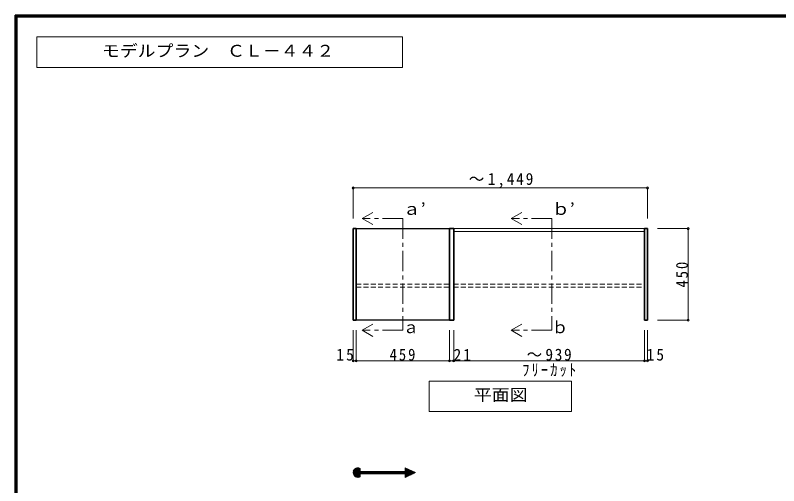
# Model space of a CAD drawing. Units: millimetres at full size, sheet at 1:20; details may follow other scales. Extents: x -3922 to 3878, y -2932 to 2722.
# Drawn here: x -3922 to -163, y 408 to 2722 of the extents above; entities that cross this region are included whole.
import ezdxf
from ezdxf.enums import TextEntityAlignment as Align

# ---------------------------------------------------------------- set-up
doc = ezdxf.new("R2010")
doc.units = ezdxf.units.MM
doc.header["$LTSCALE"] = 20
doc.header["$PDMODE"] = 32
doc.header["$PDSIZE"] = 10
doc.linetypes.add('CHAIN1', pattern=[8, 5, -1, 1, -1])
doc.linetypes.add('DASHED1', pattern=[1.8, 1.2, -0.6])
for name, color, linetype, lineweight in [('0-2', 2, 'Continuous', 35), ('0-3_固定棚', 3, 'Continuous', 25), ('0-6_パイプハンガー', 4, 'Continuous', 9), ('0-7_桟木・巾木', 2, 'Continuous', 35), ('0-A_文字', 7, 'Continuous', 18), ('0-B_寸法', 7, 'Continuous', 9), ('F-1_枠', 6, 'Continuous', 40)]:
    doc.layers.add(name, color=color, linetype=linetype, lineweight=lineweight)
doc.styles.add('ＭＳ ゴシック', font='')
doc.styles.get('ＭＳ ゴシック').set_extended_font_data('MS Gothic')

msp = doc.modelspace()

# ---------------------------------------------------------------- linework, layer by layer
at = {"layer": '0-2'}
for p, q in [((-2258.72, 1222.73), (-2258.72, 1672.73)), ((-2258.72, 1672.73), (-2243.72, 1672.73)), ((-2243.72, 1222.73), (-2243.72, 1672.73)), ((-1784.72, 1222.73), (-1784.72, 1672.73)), ((-1784.72, 1672.73), (-1763.72, 1672.73)), ((-1763.72, 1222.73), (-1763.72, 1672.73)), ((-824.72, 1222.73), (-824.72, 1672.73)), ((-824.72, 1672.73), (-809.72, 1672.73)), ((-809.72, 1222.73), (-809.72, 1672.73)), ((-2258.72, 1222.73), (-2243.72, 1222.73)), ((-1784.72, 1222.73), (-1763.72, 1222.73)), ((-824.72, 1222.73), (-809.72, 1222.73))]:
    msp.add_line(p, q, dxfattribs=at)
at = {"layer": '0-3_固定棚'}
for p, q in [((-2243.72, 1672.73), (-1784.72, 1672.73)), ((-1784.72, 1222.73), (-2243.72, 1222.73))]:
    msp.add_line(p, q, dxfattribs=at)
at = {"layer": '0-6_パイプハンガー', "linetype": 'DASHED1'}
for p, q in [((-2243.72, 1400.22), (-1784.72, 1400.22)), ((-1763.72, 1400.22), (-824.72, 1400.22)), ((-2243.72, 1385.24), (-1784.72, 1385.24)), ((-1763.72, 1385.24), (-824.72, 1385.24))]:
    msp.add_line(p, q, dxfattribs=at)
at = {"layer": '0-7_桟木・巾木', "color": 7, "lineweight": 18}
for p, q in [((-1763.72, 1672.73), (-824.72, 1672.73)), ((-1763.72, 1657.73), (-824.72, 1657.73))]:
    msp.add_line(p, q, dxfattribs=at)
at = {"layer": '0-A_文字'}
for p, q in [((-2214.22, 1722.73), (-2162.26, 1752.73)), ((-1480.21, 1722.73), (-1428.25, 1752.73)), ((-2214.22, 1722.73), (-2162.26, 1692.73)), ((-1480.21, 1722.73), (-1428.25, 1692.73)), ((-2214.22, 1172.73), (-2162.26, 1202.73)), ((-2214.22, 1172.73), (-2162.26, 1142.73)), ((-1480.21, 1172.73), (-1428.25, 1202.73)), ((-1480.21, 1172.73), (-1428.25, 1142.73)), ((-1184.22, 922.73), (-1184.22, 772.73)), ((-1884.22, 772.73), (-1184.22, 772.73)), ((-2258.72, 472.25), (-2234.76, 496.2)), ((-2258.57, 475.22), (-2237.73, 496.06)), ((-2258.53, 469.61), (-2232.12, 496.02)), ((-2258.1, 467.21), (-2229.72, 495.58)), ((-2257.92, 478.71), (-2241.22, 495.4)), ((-2257.47, 465.01), (-2227.52, 494.96)), ((-2256.67, 462.98), (-2225.49, 494.16)), ((-2256.16, 483.29), (-2245.8, 493.65)), ((-2255.73, 461.09), (-2223.61, 493.22)), ((-2254.65, 459.34), (-2223.3, 490.69)), ((-2012.54, 466.7), (-1989.31, 489.93)), ((-2009.71, 466.7), (-1987.38, 489.03)), ((-2002.82, 496.21), (-1952, 472.6)), ((-2002.82, 478.49), (-2002.82, 496.21)), ((-2002.82, 493.39), (-2000.89, 495.31)), ((-2002.82, 490.56), (-1998.96, 494.42)), ((-2002.82, 487.73), (-1997.03, 493.52)), ((-2002.82, 484.9), (-1995.1, 492.62)), ((-2002.82, 482.07), (-1993.17, 491.72)), ((-2002.82, 479.25), (-1991.24, 490.83)), ((-2253.45, 457.72), (-2223.3, 487.86)), ((-2252.12, 456.22), (-2223.3, 485.03)), ((-2250.67, 454.84), (-2223.3, 482.21)), ((-2249.1, 453.58), (-2223.3, 479.38)), ((-2247.41, 452.44), (-2221.36, 478.49)), ((-2245.59, 451.44), (-2218.53, 478.49)), ((-2243.62, 450.57), (-2215.7, 478.49)), ((-2241.5, 449.87), (-2212.87, 478.49)), ((-2239.2, 449.34), (-2223.3, 465.23)), ((-2236.67, 449.04), (-2223.3, 462.41)), ((-2233.86, 449.02), (-2223.3, 459.58)), ((-2230.64, 449.41), (-2223.3, 456.75)), ((-2226.69, 450.54), (-2223.3, 453.92)), ((-2223.3, 466.7), (-2223.3, 452.15)), ((-2223.3, 466.7), (-2002.82, 466.7)), ((-2221.84, 466.7), (-2210.05, 478.49)), ((-2219.01, 466.7), (-2207.22, 478.49)), ((-2216.18, 466.7), (-2204.39, 478.49)), ((-2213.35, 466.7), (-2201.56, 478.49)), ((-2210.53, 466.7), (-2198.73, 478.49)), ((-2207.7, 466.7), (-2195.9, 478.49)), ((-2204.87, 466.7), (-2193.08, 478.49)), ((-2202.04, 466.7), (-2190.25, 478.49)), ((-2199.21, 466.7), (-2187.42, 478.49)), ((-2196.38, 466.7), (-2184.59, 478.49)), ((-2193.56, 466.7), (-2181.76, 478.49)), ((-2190.73, 466.7), (-2178.93, 478.49)), ((-2187.9, 466.7), (-2176.1, 478.49)), ((-2185.07, 466.7), (-2173.28, 478.49)), ((-2182.24, 466.7), (-2170.45, 478.49)), ((-2179.41, 466.7), (-2167.62, 478.49)), ((-2176.59, 466.7), (-2164.79, 478.49)), ((-2173.76, 466.7), (-2161.96, 478.49)), ((-2170.93, 466.7), (-2159.13, 478.49)), ((-2168.1, 466.7), (-2156.31, 478.49)), ((-2165.27, 466.7), (-2153.48, 478.49)), ((-2162.44, 466.7), (-2150.65, 478.49)), ((-2159.61, 466.7), (-2147.82, 478.49)), ((-2156.79, 466.7), (-2144.99, 478.49)), ((-2153.96, 466.7), (-2142.16, 478.49)), ((-2151.13, 466.7), (-2139.34, 478.49)), ((-2148.3, 466.7), (-2136.51, 478.49)), ((-2145.47, 466.7), (-2133.68, 478.49)), ((-2142.64, 466.7), (-2130.85, 478.49)), ((-2139.82, 466.7), (-2128.02, 478.49)), ((-2136.99, 466.7), (-2125.19, 478.49)), ((-2134.16, 466.7), (-2122.36, 478.49)), ((-2131.33, 466.7), (-2119.54, 478.49)), ((-2128.5, 466.7), (-2116.71, 478.49)), ((-2125.67, 466.7), (-2113.88, 478.49)), ((-2122.84, 466.7), (-2111.05, 478.49)), ((-2120.02, 466.7), (-2108.22, 478.49)), ((-2117.19, 466.7), (-2105.39, 478.49)), ((-2114.36, 466.7), (-2102.57, 478.49)), ((-2111.53, 466.7), (-2099.74, 478.49)), ((-2108.7, 466.7), (-2096.91, 478.49)), ((-2105.87, 466.7), (-2094.08, 478.49)), ((-2103.05, 466.7), (-2091.25, 478.49)), ((-2100.22, 466.7), (-2088.42, 478.49)), ((-2097.39, 466.7), (-2085.6, 478.49)), ((-2094.56, 466.7), (-2082.77, 478.49)), ((-2091.73, 466.7), (-2079.94, 478.49)), ((-2088.9, 466.7), (-2077.11, 478.49)), ((-2086.08, 466.7), (-2074.28, 478.49)), ((-2083.25, 466.7), (-2071.45, 478.49)), ((-2080.42, 466.7), (-2068.62, 478.49)), ((-2077.59, 466.7), (-2065.8, 478.49)), ((-2074.76, 466.7), (-2062.97, 478.49)), ((-2071.93, 466.7), (-2060.14, 478.49)), ((-2069.1, 466.7), (-2057.31, 478.49)), ((-2066.28, 466.7), (-2054.48, 478.49)), ((-2063.45, 466.7), (-2051.65, 478.49)), ((-2060.62, 466.7), (-2048.83, 478.49)), ((-2057.79, 466.7), (-2046, 478.49)), ((-2054.96, 466.7), (-2043.17, 478.49)), ((-2052.13, 466.7), (-2040.34, 478.49)), ((-2049.31, 466.7), (-2037.51, 478.49)), ((-2046.48, 466.7), (-2034.68, 478.49)), ((-2043.65, 466.7), (-2031.86, 478.49)), ((-2040.82, 466.7), (-2029.03, 478.49)), ((-2037.99, 466.7), (-2026.2, 478.49)), ((-2035.16, 466.7), (-2023.37, 478.49)), ((-2032.34, 466.7), (-2020.54, 478.49)), ((-2029.51, 466.7), (-2017.71, 478.49)), ((-2026.68, 466.7), (-2014.88, 478.49)), ((-2023.85, 466.7), (-2012.06, 478.49)), ((-2021.02, 466.7), (-2009.23, 478.49)), ((-2018.19, 466.7), (-2006.4, 478.49)), ((-2015.36, 466.7), (-2003.57, 478.49)), ((-2006.88, 466.7), (-1985.44, 488.13)), ((-2004.05, 466.7), (-1983.51, 487.24)), ((-2002.82, 465.1), (-1981.58, 486.34)), ((-2002.82, 462.27), (-1979.65, 485.44)), ((-2002.82, 459.45), (-1977.72, 484.55)), ((-2002.82, 456.62), (-1975.79, 483.65)), ((-2002.82, 453.79), (-1973.86, 482.75)), ((-2002.82, 450.96), (-1971.93, 481.85)), ((-2002.82, 448.99), (-1952, 472.6)), ((-2002.82, 466.7), (-2002.82, 448.99)), ((-2001.23, 449.73), (-1969.99, 480.96)), ((-1995.94, 452.18), (-1968.06, 480.06)), ((-1990.66, 454.64), (-1966.13, 479.16)), ((-1985.38, 457.09), (-1964.2, 478.27)), ((-1980.09, 459.54), (-1962.27, 477.37)), ((-1974.81, 462), (-1960.34, 476.47)), ((-1969.53, 464.45), (-1958.41, 475.57)), ((-1964.24, 466.91), (-1956.48, 474.68)), ((-1958.96, 469.36), (-1954.55, 473.78)), ((-1953.68, 471.82), (-1952.61, 472.88))]:
    msp.add_line(p, q, dxfattribs=at)
at = {"layer": '0-A_文字', "linetype": 'CHAIN1'}
for p, q in [((-2014.22, 1722.73), (-2214.22, 1722.73)), ((-2014.22, 1722.73), (-2014.22, 1172.73)), ((-1280.21, 1722.73), (-1480.21, 1722.73)), ((-1280.21, 1722.73), (-1280.21, 1172.73)), ((-2014.22, 1172.73), (-2214.22, 1172.73)), ((-1280.21, 1172.73), (-1480.21, 1172.73))]:
    msp.add_line(p, q, dxfattribs=at)
at = {"layer": '0-A_文字'}
msp.add_lwpolyline([(-3815.36, 2465.63), (-2015.36, 2465.63), (-2015.36, 2615.63), (-3815.36, 2615.63)], close=True, dxfattribs=at)
for points in [[(-1184.22, 922.73), (-1884.22, 922.73), (-1884.22, 772.73)], [(-2223.3, 493.04), (-2223.3, 478.49), (-2002.82, 478.49)]]:
    msp.add_lwpolyline(points, dxfattribs=at)
msp.add_arc((-2235.11, 472.6), 23.61, 60, 300, dxfattribs=at)
at = {"layer": '0-B_寸法', "color": 4}
for p, q in [((-2258.72, 1872.73), (-2258.72, 1722.73)), ((-2258.72, 1872.73), (-809.72, 1872.73)), ((-809.72, 1872.73), (-809.72, 1722.73)), ((-609.72, 1672.73), (-759.72, 1672.73)), ((-609.72, 1672.73), (-609.72, 1222.73)), ((-609.72, 1222.73), (-759.72, 1222.73)), ((-2258.72, 1022.73), (-2258.72, 1172.73)), ((-2243.72, 1022.73), (-2243.72, 1172.73)), ((-1784.72, 1022.73), (-1784.72, 1172.73)), ((-1763.72, 1022.73), (-1763.72, 1172.73)), ((-824.72, 1022.73), (-824.72, 1172.73)), ((-809.72, 1022.73), (-809.72, 1172.73)), ((-2258.72, 1022.73), (-2243.72, 1022.73)), ((-2243.72, 1022.73), (-1784.72, 1022.73)), ((-1784.72, 1022.73), (-1763.72, 1022.73)), ((-1763.72, 1022.73), (-824.72, 1022.73)), ((-824.72, 1022.73), (-809.72, 1022.73))]:
    msp.add_line(p, q, dxfattribs=at)
at = {"layer": '0-B_寸法'}
for p in [(-2258.72, 1872.73), (-809.72, 1872.73), (-609.72, 1672.73), (-609.72, 1222.73), (-2258.72, 1022.73), (-2243.72, 1022.73), (-1784.72, 1022.73), (-1763.72, 1022.73), (-824.72, 1022.73), (-809.72, 1022.73)]:
    msp.add_point(p, dxfattribs=at)
at = {"layer": 'F-1_枠'}
for p, q in [((-3922.03, 2722.29), (-3922.03, -2864.37)), ((-3922.03, 2722.29), (3877.97, 2722.29)), ((-3922.03, 2718.96), (3877.97, 2718.96)), ((-3922.03, 2715.63), (3877.97, 2715.63)), ((-3918.7, 2722.29), (-3918.7, -2864.37)), ((-3915.36, 2722.29), (-3915.36, -2864.37))]:
    msp.add_line(p, q, dxfattribs=at)

# ---------------------------------------------------------------- texts
at = {"layer": '0-A_文字', "style": 'ＭＳ ゴシック', "width": 1.1}
for s, p in [('モデルプラン\u3000ＣＬ－４４２', (-3495.36, 2500.63)), ('ａ’', (-2014.22, 1722.73)), ('ｂ’', (-1280.21, 1722.73)), ('平面図', (-1664.22, 807.73))]:
    msp.add_text(s, height=58.65, dxfattribs=at).set_placement(p, align=Align.BOTTOM_LEFT)
at = {"layer": '0-A_文字', "style": 'ＭＳ ゴシック'}
for s, p in [('ａ', (-2014.22, 1140.69)), ('ｂ', (-1280.21, 1140.69))]:
    msp.add_text(s, height=58.65, dxfattribs=at).set_placement(p, align=Align.BOTTOM_LEFT)
at = {"layer": '0-B_寸法', "char_height": 58.65, "attachment_point": 7, "style": 'ＭＳ ゴシック'}
for s, insert in [('\\T1.23;\\W0.95;～1,449', (-1689.22, 1872.73)), ('\\T1.27;\\W0.95;15', (-2341.41, 1022.73)), ('\\T1.27;\\W0.9;459', (-2079.22, 1022.73)), ('\\T1.27;\\W0.95;21', (-1764.46, 1022.73)), ('\\T1.21;\\W0.95;～939', (-1404.22, 1022.73)), ('\\T1.27;\\W0.95;15', (-814.15, 1022.73)), ('\\T1.28;\\W0.9;ﾌﾘｰｶｯﾄ', (-1426.72, 943.86))]:
    msp.add_mtext(s, dxfattribs=dict(at, insert=insert))
at = {"layer": '0-B_寸法', "insert": (-609.72, 1382.73), "char_height": 58.65, "attachment_point": 7, "rotation": 90, "style": 'ＭＳ ゴシック'}
msp.add_mtext('\\T1.27;\\W0.9;450', dxfattribs=at)

doc.saveas('drawing.dxf')
